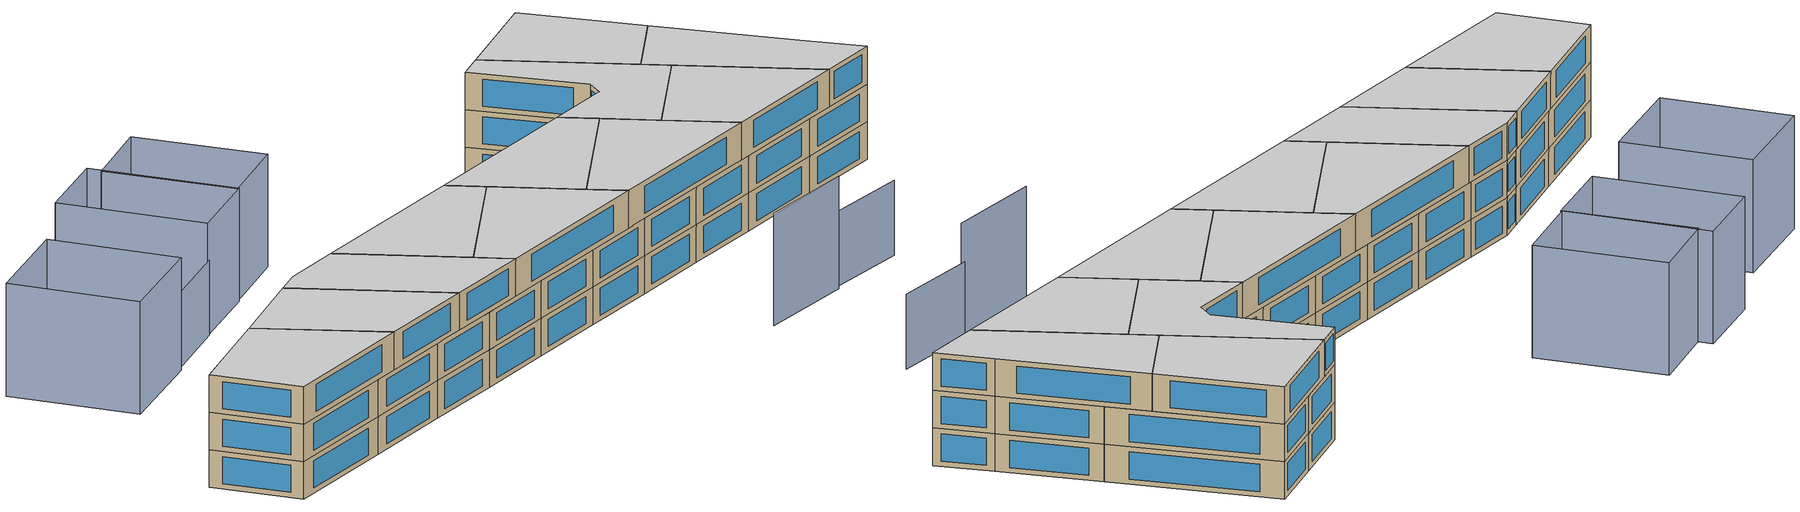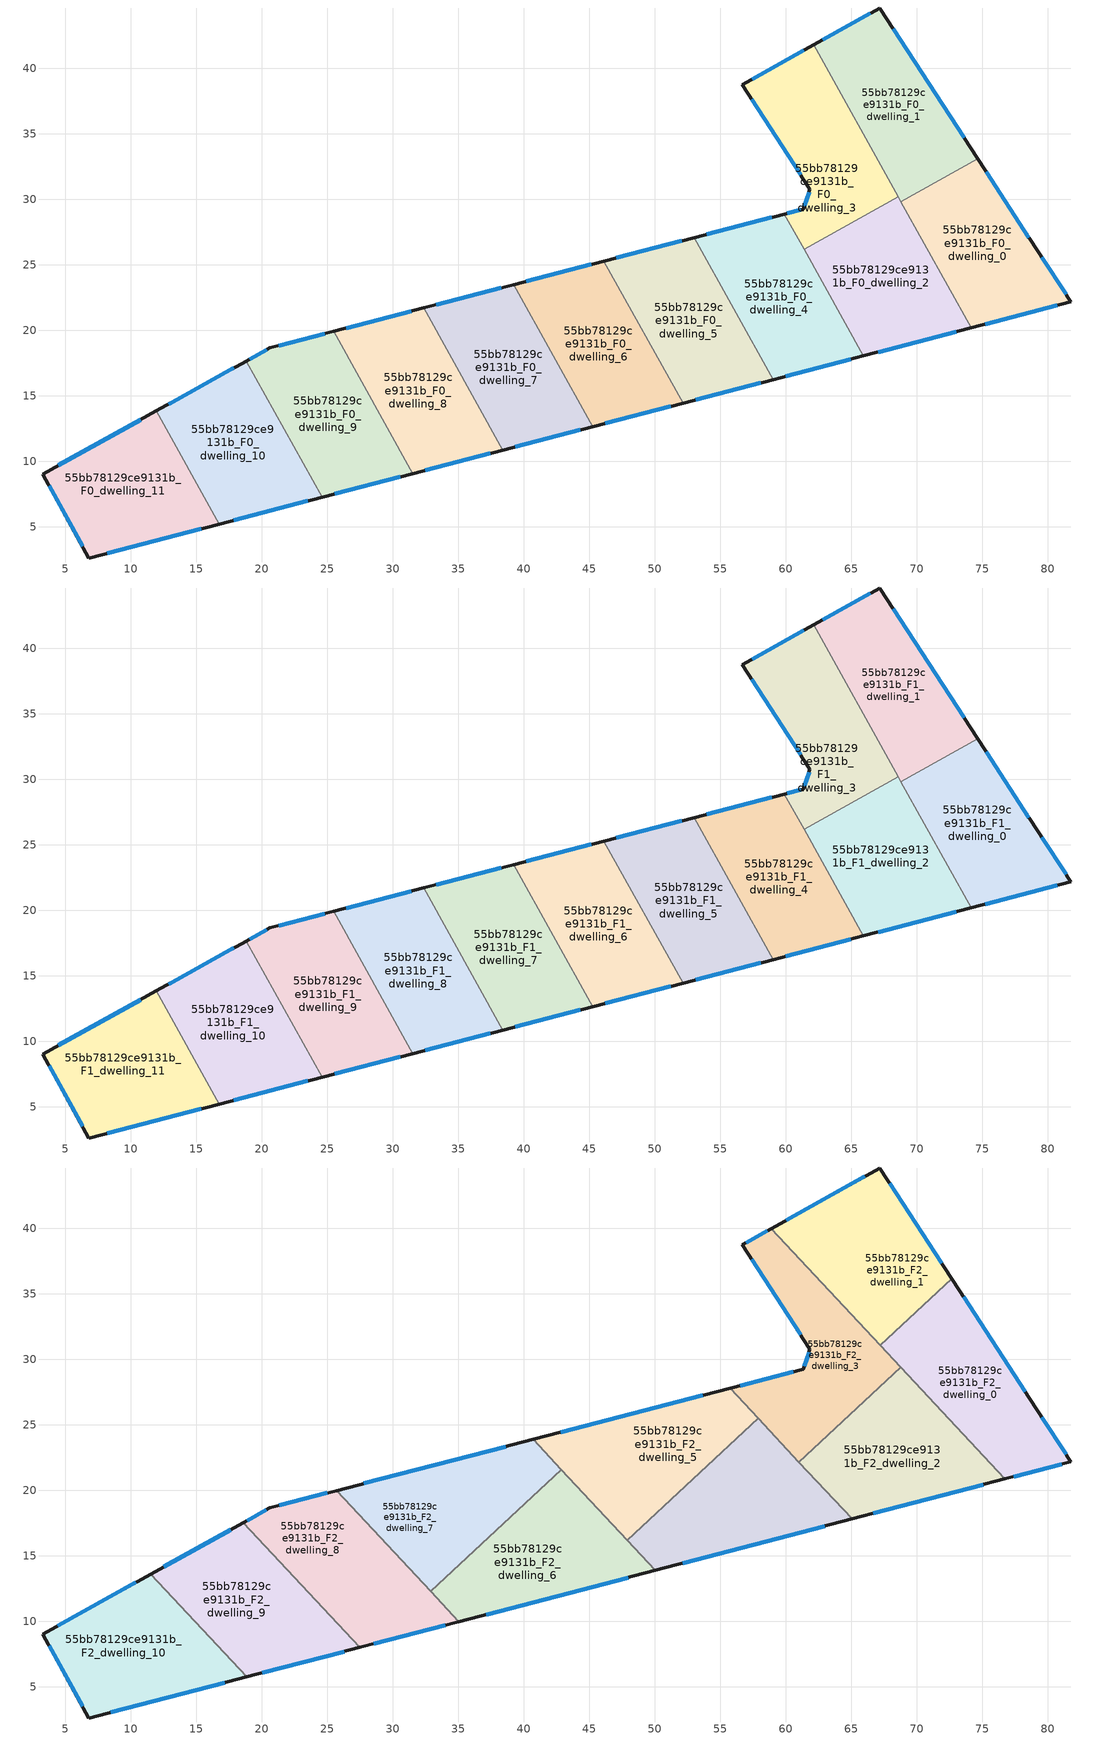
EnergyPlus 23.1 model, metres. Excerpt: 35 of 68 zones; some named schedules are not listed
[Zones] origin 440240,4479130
55bb78129ce9131b_F0_dwelling_0
 floor ground (EU_floor_Construction): 74.67,33.1 79.21,26.13 81.78,22.2 74.17,20.21 68.8,29.83 z0
 wall outside (EU_wall_Construction): 74.17,20.21 81.78,22.2 79.21,26.13 74.67,33.1 z0:3
 wall to 55bb78129ce9131b_F0_dwelling_1 (EU_wall_Construction): 74.67,33.1 68.8,29.83 z0:3
 wall to 55bb78129ce9131b_F0_dwelling_2 (EU_wall_Construction): 68.8,29.83 74.17,20.21 z0:3
 window (EU_Window_Construction): 78.58,27.1 75.3,32.13 / 81.42,22.74 79.56,25.58 / 75.22,20.48 80.72,21.92 z0.42:2.58
55bb78129ce9131b_F0_dwelling_1
 floor ground (EU_floor_Construction): 67.18,44.62 74.67,33.1 68.8,29.83 62.14,41.8 z0
 wall outside (EU_wall_Construction): 74.67,33.1 67.18,44.62 62.14,41.8 z0:3
 wall to 55bb78129ce9131b_F0_dwelling_3 (EU_wall_Construction): 62.14,41.8 68.6,30.2 z0:3
 wall to 55bb78129ce9131b_F0_dwelling_2 (EU_wall_Construction): 68.6,30.2 68.8,29.83 z0:3
 window (EU_Window_Construction): 73.63,34.7 68.22,43.02 / 66.48,44.23 62.84,42.19 z0.42:2.58
55bb78129ce9131b_F0_dwelling_10
 floor ground (EU_floor_Construction): 18.82,17.67 24.61,7.27 16.77,5.22 11.96,13.85 z0
 wall outside (EU_wall_Construction): 18.82,17.67 11.96,13.85 / 16.77,5.22 24.61,7.27 z0:3
 wall to 55bb78129ce9131b_F0_dwelling_11 (EU_wall_Construction): 11.96,13.85 16.77,5.22 z0:3
 wall to 55bb78129ce9131b_F0_dwelling_9 (EU_wall_Construction): 24.61,7.27 18.82,17.67 z0:3
 window (EU_Window_Construction): 17.87,17.14 12.91,14.38 / 17.86,5.5 23.53,6.98 z0.42:2.58
55bb78129ce9131b_F0_dwelling_11
 floor ground (EU_floor_Construction): 11.96,13.85 16.77,5.22 6.81,2.63 3.28,9.03 z0
 wall outside (EU_wall_Construction): 11.96,13.85 3.28,9.03 6.81,2.63 16.77,5.22 z0:3
 window (EU_Window_Construction): 3.77,8.14 6.32,3.52 / 10.75,13.18 4.48,9.7 / 8.19,2.99 15.39,4.86 z0.42:2.58
55bb78129ce9131b_F0_dwelling_2
 floor ground (EU_floor_Construction): 68.6,30.2 74.17,20.21 65.94,18.05 61.4,26.2 z0
 wall outside (EU_wall_Construction): 65.94,18.05 74.17,20.21 z0:3
 wall to 55bb78129ce9131b_F0_dwelling_3 (EU_wall_Construction): 68.6,30.2 61.4,26.2 z0:3
 wall to 55bb78129ce9131b_F0_dwelling_4 (EU_wall_Construction): 61.4,26.2 65.94,18.05 z0:3
 window (EU_Window_Construction): 67.08,18.35 73.03,19.91 z0.42:2.58
55bb78129ce9131b_F0_dwelling_3
 floor ground (EU_floor_Construction): 62.14,41.8 68.6,30.2 61.4,26.2 59.91,28.88 61.36,29.25 61.86,30.76 56.68,38.74 z0
 wall outside (EU_wall_Construction): 62.14,41.8 56.68,38.74 61.86,30.76 61.36,29.25 59.91,28.88 z0:3
 wall to 55bb78129ce9131b_F0_dwelling_4 (EU_wall_Construction): 59.91,28.88 61.4,26.2 z0:3
 window (EU_Window_Construction): 61.16,29.2 60.11,28.93 / 61.79,30.55 61.43,29.46 / 57.4,37.63 61.14,31.87 / 61.38,41.37 57.44,39.16 z0.42:2.58
55bb78129ce9131b_F0_dwelling_4
 floor ground (EU_floor_Construction): 59.91,28.88 65.94,18.05 59.05,16.25 53.02,27.09 z0
 wall outside (EU_wall_Construction): 59.91,28.88 53.02,27.09 / 59.05,16.25 65.94,18.05 z0:3
 wall to 55bb78129ce9131b_F0_dwelling_5 (EU_wall_Construction): 53.02,27.09 59.05,16.25 z0:3
 window (EU_Window_Construction): 58.95,28.63 53.97,27.34 / 60.01,16.5 64.99,17.8 z0.42:2.58
55bb78129ce9131b_F0_dwelling_5
 floor ground (EU_floor_Construction): 53.02,27.09 59.05,16.25 52.17,14.45 46.13,25.3 z0
 wall outside (EU_wall_Construction): 53.02,27.09 46.13,25.3 / 52.17,14.45 59.05,16.25 z0:3
 wall to 55bb78129ce9131b_F0_dwelling_6 (EU_wall_Construction): 46.13,25.3 52.17,14.45 z0:3
 window (EU_Window_Construction): 52.06,26.84 47.08,25.54 / 53.13,14.7 58.1,16 z0.42:2.58
55bb78129ce9131b_F0_dwelling_6
 floor ground (EU_floor_Construction): 46.13,25.3 52.17,14.45 45.29,12.65 39.24,23.51 z0
 wall outside (EU_wall_Construction): 46.13,25.3 39.24,23.51 / 45.29,12.65 52.17,14.45 z0:3
 wall to 55bb78129ce9131b_F0_dwelling_7 (EU_wall_Construction): 39.24,23.51 45.29,12.65 z0:3
 window (EU_Window_Construction): 45.17,25.05 40.2,23.76 / 46.24,12.9 51.22,14.2 z0.42:2.58
55bb78129ce9131b_F0_dwelling_7
 floor ground (EU_floor_Construction): 39.24,23.51 45.29,12.65 38.41,10.86 32.36,21.72 z0
 wall outside (EU_wall_Construction): 39.24,23.51 32.36,21.72 / 38.41,10.86 45.29,12.65 z0:3
 wall to 55bb78129ce9131b_F0_dwelling_8 (EU_wall_Construction): 32.36,21.72 38.41,10.86 z0:3
 window (EU_Window_Construction): 38.29,23.26 33.32,21.97 / 39.36,11.11 44.33,12.4 z0.42:2.58
55bb78129ce9131b_F0_dwelling_8
 floor ground (EU_floor_Construction): 32.36,21.72 38.41,10.86 31.53,9.07 25.48,19.93 z0
 wall outside (EU_wall_Construction): 32.36,21.72 25.48,19.93 / 31.53,9.07 38.41,10.86 z0:3
 wall to 55bb78129ce9131b_F0_dwelling_9 (EU_wall_Construction): 25.48,19.93 31.53,9.07 z0:3
 window (EU_Window_Construction): 31.41,21.47 26.44,20.18 / 32.49,9.32 37.46,10.61 z0.42:2.58
55bb78129ce9131b_F0_dwelling_9
 floor ground (EU_floor_Construction): 25.48,19.93 31.53,9.07 24.61,7.27 18.82,17.67 20.62,18.67 z0
 wall outside (EU_wall_Construction): 24.61,7.27 31.53,9.07 / 25.48,19.93 20.62,18.67 18.82,17.67 z0:3
 window (EU_Window_Construction): 25.58,7.52 30.57,8.82 / 20.37,18.53 19.07,17.81 / 24.81,19.76 21.3,18.84 z0.42:2.58
55bb78129ce9131b_F1_dwelling_0
 floor to 55bb78129ce9131b_F0_dwelling_0 (EU_floor_Construction): 74.67,33.1 79.21,26.13 81.78,22.2 74.17,20.21 68.8,29.83 z3
 wall outside (EU_wall_Construction): 74.17,20.21 81.78,22.2 79.21,26.13 74.67,33.1 z3:6
 wall to 55bb78129ce9131b_F1_dwelling_1 (EU_wall_Construction): 74.67,33.1 68.8,29.83 z3:6
 wall to 55bb78129ce9131b_F1_dwelling_2 (EU_wall_Construction): 68.8,29.83 74.17,20.21 z3:6
 window (EU_Window_Construction): 78.58,27.1 75.3,32.13 / 81.42,22.74 79.56,25.58 / 75.22,20.48 80.72,21.92 z3.42:5.58
55bb78129ce9131b_F1_dwelling_1
 floor to 55bb78129ce9131b_F0_dwelling_1 (EU_floor_Construction): 67.18,44.62 74.67,33.1 68.8,29.83 62.14,41.8 z3
 wall outside (EU_wall_Construction): 74.67,33.1 67.18,44.62 62.14,41.8 z3:6
 wall to 55bb78129ce9131b_F1_dwelling_3 (EU_wall_Construction): 62.14,41.8 68.6,30.2 z3:6
 wall to 55bb78129ce9131b_F1_dwelling_2 (EU_wall_Construction): 68.6,30.2 68.8,29.83 z3:6
 window (EU_Window_Construction): 73.63,34.7 68.22,43.02 / 66.48,44.23 62.84,42.19 z3.42:5.58
55bb78129ce9131b_F1_dwelling_10
 floor to 55bb78129ce9131b_F0_dwelling_10 (EU_floor_Construction): 18.82,17.67 24.61,7.27 16.77,5.22 11.96,13.85 z3
 wall outside (EU_wall_Construction): 18.82,17.67 11.96,13.85 / 16.77,5.22 24.61,7.27 z3:6
 wall to 55bb78129ce9131b_F1_dwelling_11 (EU_wall_Construction): 11.96,13.85 16.77,5.22 z3:6
 wall to 55bb78129ce9131b_F1_dwelling_9 (EU_wall_Construction): 24.61,7.27 18.82,17.67 z3:6
 window (EU_Window_Construction): 17.87,17.14 12.91,14.38 / 17.86,5.5 23.53,6.98 z3.42:5.58
55bb78129ce9131b_F1_dwelling_11
 floor to 55bb78129ce9131b_F0_dwelling_11 (EU_floor_Construction): 11.96,13.85 16.77,5.22 6.81,2.63 3.28,9.03 z3
 wall outside (EU_wall_Construction): 11.96,13.85 3.28,9.03 6.81,2.63 16.77,5.22 z3:6
 window (EU_Window_Construction): 3.77,8.14 6.32,3.52 / 10.75,13.18 4.48,9.7 / 8.19,2.99 15.39,4.86 z3.42:5.58
55bb78129ce9131b_F1_dwelling_2
 floor to 55bb78129ce9131b_F0_dwelling_2 (EU_floor_Construction): 68.6,30.2 74.17,20.21 65.94,18.05 61.4,26.2 z3
 wall outside (EU_wall_Construction): 65.94,18.05 74.17,20.21 z3:6
 wall to 55bb78129ce9131b_F1_dwelling_3 (EU_wall_Construction): 68.6,30.2 61.4,26.2 z3:6
 wall to 55bb78129ce9131b_F1_dwelling_4 (EU_wall_Construction): 61.4,26.2 65.94,18.05 z3:6
 window (EU_Window_Construction): 67.08,18.35 73.03,19.91 z3.42:5.58
55bb78129ce9131b_F1_dwelling_3
 floor to 55bb78129ce9131b_F0_dwelling_3 (EU_floor_Construction): 62.14,41.8 68.6,30.2 61.4,26.2 59.91,28.88 61.36,29.25 61.86,30.76 56.68,38.74 z3
 wall outside (EU_wall_Construction): 62.14,41.8 56.68,38.74 61.86,30.76 61.36,29.25 59.91,28.88 z3:6
 wall to 55bb78129ce9131b_F1_dwelling_4 (EU_wall_Construction): 59.91,28.88 61.4,26.2 z3:6
 window (EU_Window_Construction): 61.16,29.2 60.11,28.93 / 61.79,30.55 61.43,29.46 / 57.4,37.63 61.14,31.87 / 61.38,41.37 57.44,39.16 z3.42:5.58
55bb78129ce9131b_F1_dwelling_4
 floor to 55bb78129ce9131b_F0_dwelling_4 (EU_floor_Construction): 59.91,28.88 65.94,18.05 59.05,16.25 53.02,27.09 z3
 wall outside (EU_wall_Construction): 59.91,28.88 53.02,27.09 / 59.05,16.25 65.94,18.05 z3:6
 wall to 55bb78129ce9131b_F1_dwelling_5 (EU_wall_Construction): 53.02,27.09 59.05,16.25 z3:6
 window (EU_Window_Construction): 58.95,28.63 53.97,27.34 / 60.01,16.5 64.99,17.8 z3.42:5.58
55bb78129ce9131b_F1_dwelling_5
 floor to 55bb78129ce9131b_F0_dwelling_5 (EU_floor_Construction): 53.02,27.09 59.05,16.25 52.17,14.45 46.13,25.3 z3
 wall outside (EU_wall_Construction): 53.02,27.09 46.13,25.3 / 52.17,14.45 59.05,16.25 z3:6
 wall to 55bb78129ce9131b_F1_dwelling_6 (EU_wall_Construction): 46.13,25.3 52.17,14.45 z3:6
 window (EU_Window_Construction): 52.06,26.84 47.08,25.54 / 53.13,14.7 58.1,16 z3.42:5.58
 roof outside (EU_roof_Construction): 59.05,16.25 53.02,27.09 59.05,16.25 52.17,14.45 z6
55bb78129ce9131b_F1_dwelling_6
 floor to 55bb78129ce9131b_F0_dwelling_6 (EU_floor_Construction): 46.13,25.3 52.17,14.45 45.29,12.65 39.24,23.51 z3
 wall outside (EU_wall_Construction): 46.13,25.3 39.24,23.51 / 45.29,12.65 52.17,14.45 z3:6
 wall to 55bb78129ce9131b_F1_dwelling_7 (EU_wall_Construction): 39.24,23.51 45.29,12.65 z3:6
 window (EU_Window_Construction): 45.17,25.05 40.2,23.76 / 46.24,12.9 51.22,14.2 z3.42:5.58
 ceiling adiabatic (EU_roof_Construction): 50.06,13.9 42.88,21.59 41.19,20.02 45.29,12.65 z6; 52.17,14.45 46.13,25.3 39.24,23.51 40.73,23.89 50.06,13.9 z6
55bb78129ce9131b_F1_dwelling_7
 floor to 55bb78129ce9131b_F0_dwelling_7 (EU_floor_Construction): 39.24,23.51 45.29,12.65 38.41,10.86 32.36,21.72 z3
 wall outside (EU_wall_Construction): 39.24,23.51 32.36,21.72 / 38.41,10.86 45.29,12.65 z3:6
 wall to 55bb78129ce9131b_F1_dwelling_8 (EU_wall_Construction): 32.36,21.72 38.41,10.86 z3:6
 window (EU_Window_Construction): 38.29,23.26 33.32,21.97 / 39.36,11.11 44.33,12.4 z3.42:5.58
55bb78129ce9131b_F1_dwelling_8
 floor to 55bb78129ce9131b_F0_dwelling_8 (EU_floor_Construction): 32.36,21.72 38.41,10.86 31.53,9.07 25.48,19.93 z3
 wall outside (EU_wall_Construction): 32.36,21.72 25.48,19.93 / 31.53,9.07 38.41,10.86 z3:6
 wall to 55bb78129ce9131b_F1_dwelling_9 (EU_wall_Construction): 25.48,19.93 31.53,9.07 z3:6
 window (EU_Window_Construction): 31.41,21.47 26.44,20.18 / 32.49,9.32 37.46,10.61 z3.42:5.58
55bb78129ce9131b_F1_dwelling_9
 floor to 55bb78129ce9131b_F0_dwelling_9 (EU_floor_Construction): 25.48,19.93 31.53,9.07 24.61,7.27 18.82,17.67 20.62,18.67 z3
 wall outside (EU_wall_Construction): 24.61,7.27 31.53,9.07 / 25.48,19.93 20.62,18.67 18.82,17.67 z3:6
 window (EU_Window_Construction): 25.58,7.52 30.57,8.82 / 20.37,18.53 19.07,17.81 / 24.81,19.76 21.3,18.84 z3.42:5.58
55bb78129ce9131b_F2_dwelling_0
 floor to 55bb78129ce9131b_F1_dwelling_0 (EU_floor_Construction): 74.67,33.1 79.21,26.13 81.78,22.2 76.72,20.88 69.45,28.67 68.8,29.83 z6
 floor to 55bb78129ce9131b_F1_dwelling_3 (EU_floor_Construction): 67.81,31.62 68.6,30.2 68.22,29.99 67.22,31.07 z6
 floor to 55bb78129ce9131b_F1_dwelling_1 (EU_floor_Construction): 72.68,36.16 74.67,33.1 68.8,29.83 67.81,31.62 z6
 floor to 55bb78129ce9131b_F1_dwelling_2 (EU_floor_Construction): 68.6,30.2 69.45,28.67 68.22,29.99 z6
 wall outside (EU_wall_Construction): 76.72,20.88 81.78,22.2 79.21,26.13 72.68,36.16 z6:9
 wall to 55bb78129ce9131b_F2_dwelling_1 (EU_wall_Construction): 72.68,36.16 67.22,31.07 z6:9
 wall to 55bb78129ce9131b_F2_dwelling_2 (EU_wall_Construction): 68.77,29.4 76.72,20.88 z6:9
 wall to 55bb78129ce9131b_F2_dwelling_3 (EU_wall_Construction): 67.22,31.07 68.77,29.4 z6:9
 window (EU_Window_Construction): 78.3,27.52 73.58,34.77 / 81.42,22.74 79.56,25.58 / 77.43,21.06 81.08,22.02 z6.42:8.58
 ceiling to 55bb78129ce9131b_F3_dwelling_0 (EU_floor_Construction): 81.78,22.2 79.21,26.13 72.68,36.16 67.22,31.07 76.72,20.88 z9
55bb78129ce9131b_F2_dwelling_1
 floor to 55bb78129ce9131b_F1_dwelling_1 (EU_floor_Construction): 67.18,44.62 72.68,36.16 67.81,31.62 62.14,41.8 z6
 floor to 55bb78129ce9131b_F1_dwelling_3 (EU_floor_Construction): 62.14,41.8 67.81,31.62 67.22,31.07 58.9,39.98 z6
 wall outside (EU_wall_Construction): 72.68,36.16 67.18,44.62 58.9,39.98 z6:9
 wall to 55bb78129ce9131b_F2_dwelling_3 (EU_wall_Construction): 58.9,39.98 67.22,31.07 z6:9
 window (EU_Window_Construction): 71.91,37.34 67.94,43.44 / 66.03,43.97 60.05,40.63 z6.42:8.58
 ceiling to 55bb78129ce9131b_F3_dwelling_1 (EU_floor_Construction): 72.68,36.16 67.18,44.62 58.9,39.98 67.22,31.07 z9
55bb78129ce9131b_F2_dwelling_10
 floor to 55bb78129ce9131b_F1_dwelling_11 (EU_floor_Construction): 12.92,12.12 16.77,5.22 6.81,2.63 3.28,9.03 11.53,13.62 z6
 floor to 55bb78129ce9131b_F1_dwelling_10 (EU_floor_Construction): 12.92,12.12 18.86,5.77 16.77,5.22 z6
 wall outside (EU_wall_Construction): 11.53,13.62 3.28,9.03 6.81,2.63 18.86,5.76 z6:9
 wall to 55bb78129ce9131b_F2_dwelling_9 (EU_wall_Construction): 18.86,5.76 11.53,13.62 z6:9
 window (EU_Window_Construction): 3.77,8.14 6.32,3.52 / 10.39,12.98 4.42,9.66 / 8.48,3.06 17.18,5.33 z6.42:8.58
 ceiling to 55bb78129ce9131b_F3_dwelling_10 (EU_floor_Construction): 18.86,5.76 11.53,13.62 3.28,9.03 6.81,2.63 z9
55bb78129ce9131b_F2_dwelling_2
 floor to 55bb78129ce9131b_F1_dwelling_2 (EU_floor_Construction): 69.46,28.67 74.17,20.21 65.94,18.05 62.75,23.78 68.77,29.4 z6
 floor to 55bb78129ce9131b_F1_dwelling_0 (EU_floor_Construction): 69.46,28.67 76.72,20.88 74.17,20.21 z6
 floor to 55bb78129ce9131b_F1_dwelling_4 (EU_floor_Construction): 62.75,23.78 65.94,18.05 65.07,17.82 61.02,22.17 z6
 wall outside (EU_wall_Construction): 65.07,17.82 76.72,20.88 z6:9
 wall to 55bb78129ce9131b_F2_dwelling_3 (EU_wall_Construction): 68.77,29.4 61.02,22.17 z6:9
 wall to 55bb78129ce9131b_F2_dwelling_4 (EU_wall_Construction): 61.02,22.17 65.07,17.82 z6:9
 window (EU_Window_Construction): 66.69,18.25 75.11,20.45 z6.42:8.58
 ceiling to 55bb78129ce9131b_F3_dwelling_2 (EU_floor_Construction): 76.72,20.88 68.77,29.4 61.02,22.17 65.07,17.82 z9
55bb78129ce9131b_F2_dwelling_3
 floor to 55bb78129ce9131b_F1_dwelling_3 (EU_floor_Construction): 58.9,39.98 68.22,29.99 61.4,26.2 59.91,28.88 61.36,29.25 61.86,30.76 56.68,38.74 z6
 floor to 55bb78129ce9131b_F1_dwelling_2 (EU_floor_Construction): 68.22,29.99 68.77,29.4 62.75,23.78 61.4,26.2 z6
 floor to 55bb78129ce9131b_F1_dwelling_4 (EU_floor_Construction): 59.91,28.88 62.75,23.78 61.02,22.17 55.76,27.8 z6
 wall outside (EU_wall_Construction): 58.9,39.98 56.68,38.74 61.86,30.76 61.36,29.25 55.76,27.8 z6:9
 wall to 55bb78129ce9131b_F2_dwelling_5 (EU_wall_Construction): 55.76,27.8 57.9,25.51 z6:9
 wall to 55bb78129ce9131b_F2_dwelling_4 (EU_wall_Construction): 57.9,25.51 61.02,22.17 z6:9
 window (EU_Window_Construction): 60.58,29.05 56.54,28 / 61.79,30.55 61.43,29.46 / 57.4,37.63 61.14,31.87 / 58.59,39.81 56.99,38.91 z6.42:8.58
 ceiling to 55bb78129ce9131b_F3_dwelling_3 (EU_floor_Construction): 68.77,29.4 58.9,39.98 56.68,38.74 61.86,30.76 61.36,29.25 55.76,27.8 61.02,22.17 z9
55bb78129ce9131b_F2_dwelling_4
 floor to 55bb78129ce9131b_F1_dwelling_4 (EU_floor_Construction): 57.9,25.51 65.07,17.82 59.05,16.25 55.26,23.05 z6
 floor to 55bb78129ce9131b_F1_dwelling_5 (EU_floor_Construction): 55.26,23.05 59.05,16.25 52.17,14.45 50.07,18.21 z6
 floor adiabatic (EU_floor_Construction): 50.07,18.21 52.17,14.45 50.06,13.9 47.91,16.19 z6
 wall outside (EU_wall_Construction): 50.06,13.89 65.07,17.82 z6:9
 wall to 55bb78129ce9131b_F2_dwelling_5 (EU_wall_Construction): 57.9,25.51 47.91,16.19 z6:9
 wall to 55bb78129ce9131b_F2_dwelling_6 (EU_wall_Construction): 47.91,16.19 50.06,13.89 z6:9
 window (EU_Window_Construction): 52.14,14.44 62.99,17.28 z6.42:8.58
 ceiling to 55bb78129ce9131b_F3_dwelling_4 (EU_floor_Construction): 65.07,17.82 57.9,25.51 47.91,16.19 50.06,13.89 z9
55bb78129ce9131b_F2_dwelling_5
 floor to 55bb78129ce9131b_F1_dwelling_5 (EU_floor_Construction): 53.02,27.09 55.26,23.05 50.07,18.21 46.13,25.3 z6
 floor to 55bb78129ce9131b_F1_dwelling_4 (EU_floor_Construction): 55.76,27.8 57.9,25.51 55.26,23.05 53.02,27.09 z6
 floor adiabatic (EU_floor_Construction): 46.13,25.3 50.07,18.21 47.91,16.19 40.73,23.89 z6
 wall outside (EU_wall_Construction): 55.76,27.8 40.73,23.89 z6:9
 wall to 55bb78129ce9131b_F2_dwelling_7 (EU_wall_Construction): 40.73,23.89 42.88,21.59 z6:9
 wall to 55bb78129ce9131b_F2_dwelling_6 (EU_wall_Construction): 42.88,21.59 47.91,16.19 z6:9
 window (EU_Window_Construction): 53.68,27.26 42.82,24.44 z6.42:8.58
 ceiling to 55bb78129ce9131b_F3_dwelling_5 (EU_floor_Construction): 57.9,25.51 55.76,27.8 40.73,23.89 47.91,16.19 z9
55bb78129ce9131b_F2_dwelling_6
 floor to 55bb78129ce9131b_F1_dwelling_7 (EU_floor_Construction): 41.19,20.02 45.29,12.65 38.41,10.86 36,15.18 z6
 floor to 55bb78129ce9131b_F1_dwelling_8 (EU_floor_Construction): 36,15.18 38.41,10.86 35.05,9.99 32.9,12.29 z6
 floor adiabatic (EU_floor_Construction): 42.88,21.59 50.06,13.89 38.41,10.86 45.29,12.65 41.19,20.02 33.91,13.23 z6
 wall outside (EU_wall_Construction): 35.05,9.99 50.06,13.89 z6:9
 wall to 55bb78129ce9131b_F2_dwelling_7 (EU_wall_Construction): 42.88,21.59 32.9,12.29 z6:9
 wall to 55bb78129ce9131b_F2_dwelling_8 (EU_wall_Construction): 32.9,12.29 35.05,9.99 z6:9
 window (EU_Window_Construction): 37.13,10.53 47.98,13.35 z6.42:8.58
 ceiling to 55bb78129ce9131b_F3_dwelling_6 (EU_floor_Construction): 50.06,13.89 42.88,21.59 32.9,12.29 35.05,9.99 z9
55bb78129ce9131b_F2_dwelling_7
 floor to 55bb78129ce9131b_F1_dwelling_7 (EU_floor_Construction): 39.24,23.51 41.19,20.02 36,15.18 32.36,21.72 z6
 floor to 55bb78129ce9131b_F1_dwelling_6 (EU_floor_Construction): 40.73,23.89 42.88,21.59 41.19,20.02 39.24,23.51 z6
 floor to 55bb78129ce9131b_F1_dwelling_8 (EU_floor_Construction): 32.36,21.72 36,15.18 32.9,12.29 25.72,19.99 z6
 wall outside (EU_wall_Construction): 40.73,23.89 25.72,19.99 z6:9
 wall to 55bb78129ce9131b_F2_dwelling_8 (EU_wall_Construction): 25.72,19.99 32.9,12.29 z6:9
 window (EU_Window_Construction): 38.65,23.35 27.8,20.53 z6.42:8.58
 ceiling to 55bb78129ce9131b_F3_dwelling_7 (EU_floor_Construction): 42.88,21.59 40.73,23.89 25.72,19.99 32.9,12.29 z9
55bb78129ce9131b_F2_dwelling_8
 floor to 55bb78129ce9131b_F1_dwelling_8 (EU_floor_Construction): 25.72,19.99 35.05,9.99 31.53,9.07 25.48,19.93 z6
 floor to 55bb78129ce9131b_F1_dwelling_9 (EU_floor_Construction): 25.48,19.93 31.53,9.07 27.49,8.02 19.32,16.78 18.82,17.67 20.62,18.67 z6
 floor to 55bb78129ce9131b_F1_dwelling_10 (EU_floor_Construction): 18.82,17.67 19.32,16.78 18.6,17.54 z6
 wall outside (EU_wall_Construction): 27.49,8.02 35.05,9.99 / 25.72,19.99 20.62,18.67 18.6,17.54 z6:9
 wall to 55bb78129ce9131b_F2_dwelling_9 (EU_wall_Construction): 18.6,17.54 27.49,8.02 z6:9
 window (EU_Window_Construction): 28.54,8.29 34,9.71 / 20.34,18.51 18.88,17.7 / 25.01,19.81 21.33,18.85 z6.42:8.58
 ceiling to 55bb78129ce9131b_F3_dwelling_8 (EU_floor_Construction): 35.05,9.99 25.72,19.99 20.62,18.67 18.6,17.54 27.49,8.02 z9
55bb78129ce9131b_F2_dwelling_9
 floor to 55bb78129ce9131b_F1_dwelling_10 (EU_floor_Construction): 19.32,16.78 24.61,7.27 18.86,5.77 12.92,12.12 11.96,13.85 18.6,17.54 z6
 floor to 55bb78129ce9131b_F1_dwelling_11 (EU_floor_Construction): 11.96,13.85 12.92,12.12 11.53,13.62 z6
 floor to 55bb78129ce9131b_F1_dwelling_9 (EU_floor_Construction): 19.32,16.78 27.49,8.02 24.61,7.27 z6
 wall outside (EU_wall_Construction): 18.6,17.54 11.53,13.62 / 18.86,5.76 27.49,8.02 z6:9
 window (EU_Window_Construction): 17.62,17 12.51,14.16 / 20.05,6.08 26.29,7.7 z6.42:8.58
 ceiling to 55bb78129ce9131b_F3_dwelling_9 (EU_floor_Construction): 27.49,8.02 18.6,17.54 11.53,13.62 18.86,5.76 z9
shading: 54.91,3.4 63.26,5.36 / 9.09,22.77 4.22,32.1 / 4.22,32.1 12.18,36.25 / 12.18,36.25 17.05,26.92 / 17.05,26.92 9.09,22.77 / 29.26,33.75 23.01,30.44 / 23.01,30.44 17.43,40.99 / 17.43,40.99 23.68,44.3 / 23.68,44.3 29.26,33.75 / 35.28,37.15 29.17,33.79 / 29.17,33.79 24.04,43.11 / 24.04,43.11 30.16,46.47 / 30.16,46.47 35.28,37.15 z0:9; 63.19,5.67 70.66,7.32 / 23.15,30.41 16.95,27.1 z0:6
[Building]
EU S2 Campaign: North Axis=0; Terrain=City; Solar Distribution=FullExterior
[Site:Location]
Madrid: Latitude=40.5; Longitude=-3.5; Time Zone=1; Elevation=609
[SizingPeriod:WeatherFileDays]
AnnualSizingPeriod: Begin Month=1; Begin Day of Month=1; End Month=12; End Day of Month=31; Day of Week for Start Day=Monday; Use Weather File Daylight Saving Period=No; Use Weather File Rain and Snow Indicators=No
[MATERIAL]
EU_InternalMass_Material: Roughness=MediumRough; Thickness=0.1; Conductivity=1; Density=1800; Specific Heat=900; Thermal Absorptance=0.9; Solar Absorptance=0.7; Visible Absorptance=0.7
[MATERIAL:NOMASS] Roughness=MediumRough; Thermal Absorptance=0.9; Solar Absorptance=0.7; Visible Absorptance=0.7
Name | Thermal Resistance
EU_wall_NoMass | 1.60022
EU_roof_NoMass | 1.57597
EU_floor_NoMass | 0.470652
[WINDOWMATERIAL:SIMPLEGLAZINGSYSTEM]
EU_Window_SimpleGlazing: UFactor=3.28802; Solar Heat Gain Coefficient=0.85; Visible Transmittance=0.85
[CONSTRUCTION]
EU_wall_Construction: EU_wall_NoMass
EU_roof_Construction: EU_roof_NoMass
EU_floor_Construction: EU_floor_NoMass
EU_InternalMass_Construction: EU_InternalMass_Material
EU_Window_Construction: EU_Window_SimpleGlazing
[ZONE] Type=1; Multiplier=1; Ceiling Height=autocalculate; Floor Area=autocalculate; Part of Total Floor Area=Yes
Name | Volume
55bb78129ce9131b_F0_dwelling_0; 55bb78129ce9131b_F1_dwelling_0 | 256.56
55bb78129ce9131b_F2_dwelling_0 | 279.875
55bb78129ce9131b_F0_dwelling_1; 55bb78129ce9131b_F1_dwelling_1; 55bb78129ce9131b_F0_dwelling_7; 55bb78129ce9131b_F1_dwelling_7 | 256.574
55bb78129ce9131b_F2_dwelling_1 | 279.867
55bb78129ce9131b_F0_dwelling_10; 55bb78129ce9131b_F1_dwelling_10 | 256.551
55bb78129ce9131b_F2_dwelling_10 | 279.884
55bb78129ce9131b_F0_dwelling_11; 55bb78129ce9131b_F1_dwelling_11 | 256.565
55bb78129ce9131b_F0_dwelling_2; 55bb78129ce9131b_F1_dwelling_2 | 256.549
55bb78129ce9131b_F2_dwelling_2 | 279.894
55bb78129ce9131b_F0_dwelling_3; 55bb78129ce9131b_F1_dwelling_3 | 256.563
55bb78129ce9131b_F2_dwelling_3 | 279.874
55bb78129ce9131b_F0_dwelling_4; 55bb78129ce9131b_F1_dwelling_4 | 256.578
55bb78129ce9131b_F2_dwelling_4 | 279.787
55bb78129ce9131b_F0_dwelling_5; 55bb78129ce9131b_F1_dwelling_5 | 256.536
55bb78129ce9131b_F2_dwelling_5 | 279.895
55bb78129ce9131b_F0_dwelling_6; 55bb78129ce9131b_F1_dwelling_6 | 256.557
55bb78129ce9131b_F2_dwelling_6 | 279.883
55bb78129ce9131b_F2_dwelling_7 | 279.916
55bb78129ce9131b_F0_dwelling_8; 55bb78129ce9131b_F1_dwelling_8 | 256.57
55bb78129ce9131b_F2_dwelling_8 | 279.869
55bb78129ce9131b_F0_dwelling_9; 55bb78129ce9131b_F1_dwelling_9 | 256.555
55bb78129ce9131b_F2_dwelling_9 | 279.882
[INTERNALMASS] Construction=EU_InternalMass_Construction
Name | Zone or ZoneList | Surface Area
55bb78129ce9131b_F0_dwelling_0_EU_InternalMass | 55bb78129ce9131b_F0_dwelling_0 | 85.5192
55bb78129ce9131b_F0_dwelling_1_EU_InternalMass | 55bb78129ce9131b_F0_dwelling_1 | 85.5247
55bb78129ce9131b_F0_dwelling_2_EU_InternalMass | 55bb78129ce9131b_F0_dwelling_2 | 85.5147
55bb78129ce9131b_F0_dwelling_3_EU_InternalMass | 55bb78129ce9131b_F0_dwelling_3 | 85.5198
55bb78129ce9131b_F0_dwelling_4_EU_InternalMass | 55bb78129ce9131b_F0_dwelling_4 | 85.5259
55bb78129ce9131b_F0_dwelling_5_EU_InternalMass | 55bb78129ce9131b_F0_dwelling_5 | 85.5195
55bb78129ce9131b_F0_dwelling_6_EU_InternalMass | 55bb78129ce9131b_F0_dwelling_6 | 85.5191
55bb78129ce9131b_F0_dwelling_7_EU_InternalMass | 55bb78129ce9131b_F0_dwelling_7 | 85.5244
55bb78129ce9131b_F0_dwelling_8_EU_InternalMass | 55bb78129ce9131b_F0_dwelling_8 | 85.5233
55bb78129ce9131b_F0_dwelling_9_EU_InternalMass | 55bb78129ce9131b_F0_dwelling_9 | 85.5183
55bb78129ce9131b_F0_dwelling_10_EU_InternalMass | 55bb78129ce9131b_F0_dwelling_10 | 85.5172
55bb78129ce9131b_F0_dwelling_11_EU_InternalMass | 55bb78129ce9131b_F0_dwelling_11 | 85.5216
55bb78129ce9131b_F1_dwelling_0_EU_InternalMass | 55bb78129ce9131b_F1_dwelling_0 | 85.5192
55bb78129ce9131b_F1_dwelling_1_EU_InternalMass | 55bb78129ce9131b_F1_dwelling_1 | 85.5247
55bb78129ce9131b_F1_dwelling_2_EU_InternalMass | 55bb78129ce9131b_F1_dwelling_2 | 85.5147
55bb78129ce9131b_F1_dwelling_3_EU_InternalMass | 55bb78129ce9131b_F1_dwelling_3 | 85.5198
55bb78129ce9131b_F1_dwelling_4_EU_InternalMass | 55bb78129ce9131b_F1_dwelling_4 | 85.5259
55bb78129ce9131b_F1_dwelling_5_EU_InternalMass | 55bb78129ce9131b_F1_dwelling_5 | 85.5195
55bb78129ce9131b_F1_dwelling_6_EU_InternalMass | 55bb78129ce9131b_F1_dwelling_6 | 85.5191
55bb78129ce9131b_F1_dwelling_7_EU_InternalMass | 55bb78129ce9131b_F1_dwelling_7 | 85.5244
55bb78129ce9131b_F1_dwelling_8_EU_InternalMass | 55bb78129ce9131b_F1_dwelling_8 | 85.5233
55bb78129ce9131b_F1_dwelling_9_EU_InternalMass | 55bb78129ce9131b_F1_dwelling_9 | 85.5183
55bb78129ce9131b_F1_dwelling_10_EU_InternalMass | 55bb78129ce9131b_F1_dwelling_10 | 85.5172
55bb78129ce9131b_F1_dwelling_11_EU_InternalMass | 55bb78129ce9131b_F1_dwelling_11 | 85.5216
55bb78129ce9131b_F2_dwelling_0_EU_InternalMass | 55bb78129ce9131b_F2_dwelling_0 | 93.292
55bb78129ce9131b_F2_dwelling_1_EU_InternalMass | 55bb78129ce9131b_F2_dwelling_1 | 93.2917
55bb78129ce9131b_F2_dwelling_2_EU_InternalMass | 55bb78129ce9131b_F2_dwelling_2 | 93.2981
55bb78129ce9131b_F2_dwelling_3_EU_InternalMass | 55bb78129ce9131b_F2_dwelling_3 | 93.2961
55bb78129ce9131b_F2_dwelling_4_EU_InternalMass | 55bb78129ce9131b_F2_dwelling_4 | 93.2954
55bb78129ce9131b_F2_dwelling_5_EU_InternalMass | 55bb78129ce9131b_F2_dwelling_5 | 93.2958
55bb78129ce9131b_F2_dwelling_6_EU_InternalMass | 55bb78129ce9131b_F2_dwelling_6 | 93.2936
55bb78129ce9131b_F2_dwelling_7_EU_InternalMass | 55bb78129ce9131b_F2_dwelling_7 | 93.3035
55bb78129ce9131b_F2_dwelling_8_EU_InternalMass | 55bb78129ce9131b_F2_dwelling_8 | 93.2898
55bb78129ce9131b_F2_dwelling_9_EU_InternalMass | 55bb78129ce9131b_F2_dwelling_9 | 93.294
55bb78129ce9131b_F2_dwelling_10_EU_InternalMass | 55bb78129ce9131b_F2_dwelling_10 | 93.2948
[OTHEREQUIPMENT] Fuel Type=Electricity; Design Level Calculation Method=Watts/Area; Power per Zone Floor Area=1; Fraction Latent=0; Fraction Radiant=0; Fraction Lost=0; Carbon Dioxide Generation Rate=0; EndUse Subcategory=EU_Step8_InternalGains
Name | Zone or ZoneList or Space or SpaceList | Schedule
EU_Step8_InternalGain_55bb78129ce9131b_F0_dwelling_0_f000 | 55bb78129ce9131b_F0_dwelling_0 | EU_Step8_GainSchedule_55bb78129ce9131b_F0_dwelling_0_f000
EU_Step8_InternalGain_55bb78129ce9131b_F0_dwelling_1_f000 | 55bb78129ce9131b_F0_dwelling_1 | EU_Step8_GainSchedule_55bb78129ce9131b_F0_dwelling_1_f000
EU_Step8_InternalGain_55bb78129ce9131b_F0_dwelling_2_f000 | 55bb78129ce9131b_F0_dwelling_2 | EU_Step8_GainSchedule_55bb78129ce9131b_F0_dwelling_2_f000
EU_Step8_InternalGain_55bb78129ce9131b_F0_dwelling_3_f000 | 55bb78129ce9131b_F0_dwelling_3 | EU_Step8_GainSchedule_55bb78129ce9131b_F0_dwelling_3_f000
EU_Step8_InternalGain_55bb78129ce9131b_F0_dwelling_4_f000 | 55bb78129ce9131b_F0_dwelling_4 | EU_Step8_GainSchedule_55bb78129ce9131b_F0_dwelling_4_f000
EU_Step8_InternalGain_55bb78129ce9131b_F0_dwelling_5_f000 | 55bb78129ce9131b_F0_dwelling_5 | EU_Step8_GainSchedule_55bb78129ce9131b_F0_dwelling_5_f000
EU_Step8_InternalGain_55bb78129ce9131b_F0_dwelling_6_f000 | 55bb78129ce9131b_F0_dwelling_6 | EU_Step8_GainSchedule_55bb78129ce9131b_F0_dwelling_6_f000
EU_Step8_InternalGain_55bb78129ce9131b_F0_dwelling_7_f000 | 55bb78129ce9131b_F0_dwelling_7 | EU_Step8_GainSchedule_55bb78129ce9131b_F0_dwelling_7_f000
EU_Step8_InternalGain_55bb78129ce9131b_F0_dwelling_8_f000 | 55bb78129ce9131b_F0_dwelling_8 | EU_Step8_GainSchedule_55bb78129ce9131b_F0_dwelling_8_f000
EU_Step8_InternalGain_55bb78129ce9131b_F0_dwelling_9_f000 | 55bb78129ce9131b_F0_dwelling_9 | EU_Step8_GainSchedule_55bb78129ce9131b_F0_dwelling_9_f000
EU_Step8_InternalGain_55bb78129ce9131b_F0_dwelling_10_f000 | 55bb78129ce9131b_F0_dwelling_10 | EU_Step8_GainSchedule_55bb78129ce9131b_F0_dwelling_10_f000
EU_Step8_InternalGain_55bb78129ce9131b_F0_dwelling_11_f000 | 55bb78129ce9131b_F0_dwelling_11 | EU_Step8_GainSchedule_55bb78129ce9131b_F0_dwelling_11_f000
EU_Step8_InternalGain_55bb78129ce9131b_F1_dwelling_0_f000 | 55bb78129ce9131b_F1_dwelling_0 | EU_Step8_GainSchedule_55bb78129ce9131b_F1_dwelling_0_f000
EU_Step8_InternalGain_55bb78129ce9131b_F1_dwelling_1_f000 | 55bb78129ce9131b_F1_dwelling_1 | EU_Step8_GainSchedule_55bb78129ce9131b_F1_dwelling_1_f000
EU_Step8_InternalGain_55bb78129ce9131b_F1_dwelling_2_f000 | 55bb78129ce9131b_F1_dwelling_2 | EU_Step8_GainSchedule_55bb78129ce9131b_F1_dwelling_2_f000
EU_Step8_InternalGain_55bb78129ce9131b_F1_dwelling_3_f000 | 55bb78129ce9131b_F1_dwelling_3 | EU_Step8_GainSchedule_55bb78129ce9131b_F1_dwelling_3_f000
EU_Step8_InternalGain_55bb78129ce9131b_F1_dwelling_4_f000 | 55bb78129ce9131b_F1_dwelling_4 | EU_Step8_GainSchedule_55bb78129ce9131b_F1_dwelling_4_f000
EU_Step8_InternalGain_55bb78129ce9131b_F1_dwelling_5_f000 | 55bb78129ce9131b_F1_dwelling_5 | EU_Step8_GainSchedule_55bb78129ce9131b_F1_dwelling_5_f000
EU_Step8_InternalGain_55bb78129ce9131b_F1_dwelling_6_f000 | 55bb78129ce9131b_F1_dwelling_6 | EU_Step8_GainSchedule_55bb78129ce9131b_F1_dwelling_6_f000
EU_Step8_InternalGain_55bb78129ce9131b_F1_dwelling_7_f000 | 55bb78129ce9131b_F1_dwelling_7 | EU_Step8_GainSchedule_55bb78129ce9131b_F1_dwelling_7_f000
EU_Step8_InternalGain_55bb78129ce9131b_F1_dwelling_8_f000 | 55bb78129ce9131b_F1_dwelling_8 | EU_Step8_GainSchedule_55bb78129ce9131b_F1_dwelling_8_f000
EU_Step8_InternalGain_55bb78129ce9131b_F1_dwelling_9_f000 | 55bb78129ce9131b_F1_dwelling_9 | EU_Step8_GainSchedule_55bb78129ce9131b_F1_dwelling_9_f000
EU_Step8_InternalGain_55bb78129ce9131b_F1_dwelling_10_f000 | 55bb78129ce9131b_F1_dwelling_10 | EU_Step8_GainSchedule_55bb78129ce9131b_F1_dwelling_10_f000
EU_Step8_InternalGain_55bb78129ce9131b_F1_dwelling_11_f000 | 55bb78129ce9131b_F1_dwelling_11 | EU_Step8_GainSchedule_55bb78129ce9131b_F1_dwelling_11_f000
EU_Step8_InternalGain_55bb78129ce9131b_F2_dwelling_0_f000 | 55bb78129ce9131b_F2_dwelling_0 | EU_Step8_GainSchedule_55bb78129ce9131b_F2_dwelling_0_f000
EU_Step8_InternalGain_55bb78129ce9131b_F2_dwelling_1_f000 | 55bb78129ce9131b_F2_dwelling_1 | EU_Step8_GainSchedule_55bb78129ce9131b_F2_dwelling_1_f000
EU_Step8_InternalGain_55bb78129ce9131b_F2_dwelling_2_f000 | 55bb78129ce9131b_F2_dwelling_2 | EU_Step8_GainSchedule_55bb78129ce9131b_F2_dwelling_2_f000
EU_Step8_InternalGain_55bb78129ce9131b_F2_dwelling_3_f000 | 55bb78129ce9131b_F2_dwelling_3 | EU_Step8_GainSchedule_55bb78129ce9131b_F2_dwelling_3_f000
EU_Step8_InternalGain_55bb78129ce9131b_F2_dwelling_4_f000 | 55bb78129ce9131b_F2_dwelling_4 | EU_Step8_GainSchedule_55bb78129ce9131b_F2_dwelling_4_f000
EU_Step8_InternalGain_55bb78129ce9131b_F2_dwelling_5_f000 | 55bb78129ce9131b_F2_dwelling_5 | EU_Step8_GainSchedule_55bb78129ce9131b_F2_dwelling_5_f000
EU_Step8_InternalGain_55bb78129ce9131b_F2_dwelling_6_f000 | 55bb78129ce9131b_F2_dwelling_6 | EU_Step8_GainSchedule_55bb78129ce9131b_F2_dwelling_6_f000
EU_Step8_InternalGain_55bb78129ce9131b_F2_dwelling_7_f000 | 55bb78129ce9131b_F2_dwelling_7 | EU_Step8_GainSchedule_55bb78129ce9131b_F2_dwelling_7_f000
EU_Step8_InternalGain_55bb78129ce9131b_F2_dwelling_8_f000 | 55bb78129ce9131b_F2_dwelling_8 | EU_Step8_GainSchedule_55bb78129ce9131b_F2_dwelling_8_f000
EU_Step8_InternalGain_55bb78129ce9131b_F2_dwelling_9_f000 | 55bb78129ce9131b_F2_dwelling_9 | EU_Step8_GainSchedule_55bb78129ce9131b_F2_dwelling_9_f000
EU_Step8_InternalGain_55bb78129ce9131b_F2_dwelling_10_f000 | 55bb78129ce9131b_F2_dwelling_10 | EU_Step8_GainSchedule_55bb78129ce9131b_F2_dwelling_10_f000
[ZONEVENTILATION:DESIGNFLOWRATE] Schedule=EU_AlwaysOn; Design Flow Rate Calculation Method=AirChanges/Hour; Air Changes per Hour=0.480704; Ventilation Type=Natural; Fan Pressure Rise=0; Fan Total Efficiency=1; Constant Term Coefficient=1; Temperature Term Coefficient=0; Velocity Term Coefficient=0; Velocity Squared Term Coefficient=0; Minimum Indoor Temperature=-100; Maximum Indoor Temperature=100; Delta Temperature=-100; Minimum Outdoor Temperature=-100; Maximum Outdoor Temperature=100; Maximum Wind Speed=40
Name | Zone or ZoneList or Space or SpaceList
EU_ConstantAir_55bb78129ce9131b_F0_dwelling_0 | 55bb78129ce9131b_F0_dwelling_0
EU_ConstantAir_55bb78129ce9131b_F0_dwelling_1 | 55bb78129ce9131b_F0_dwelling_1
EU_ConstantAir_55bb78129ce9131b_F0_dwelling_2 | 55bb78129ce9131b_F0_dwelling_2
EU_ConstantAir_55bb78129ce9131b_F0_dwelling_3 | 55bb78129ce9131b_F0_dwelling_3
EU_ConstantAir_55bb78129ce9131b_F0_dwelling_4 | 55bb78129ce9131b_F0_dwelling_4
EU_ConstantAir_55bb78129ce9131b_F0_dwelling_5 | 55bb78129ce9131b_F0_dwelling_5
EU_ConstantAir_55bb78129ce9131b_F0_dwelling_6 | 55bb78129ce9131b_F0_dwelling_6
EU_ConstantAir_55bb78129ce9131b_F0_dwelling_7 | 55bb78129ce9131b_F0_dwelling_7
EU_ConstantAir_55bb78129ce9131b_F0_dwelling_8 | 55bb78129ce9131b_F0_dwelling_8
EU_ConstantAir_55bb78129ce9131b_F0_dwelling_9 | 55bb78129ce9131b_F0_dwelling_9
EU_ConstantAir_55bb78129ce9131b_F0_dwelling_10 | 55bb78129ce9131b_F0_dwelling_10
EU_ConstantAir_55bb78129ce9131b_F0_dwelling_11 | 55bb78129ce9131b_F0_dwelling_11
EU_ConstantAir_55bb78129ce9131b_F1_dwelling_0 | 55bb78129ce9131b_F1_dwelling_0
EU_ConstantAir_55bb78129ce9131b_F1_dwelling_1 | 55bb78129ce9131b_F1_dwelling_1
EU_ConstantAir_55bb78129ce9131b_F1_dwelling_2 | 55bb78129ce9131b_F1_dwelling_2
EU_ConstantAir_55bb78129ce9131b_F1_dwelling_3 | 55bb78129ce9131b_F1_dwelling_3
EU_ConstantAir_55bb78129ce9131b_F1_dwelling_4 | 55bb78129ce9131b_F1_dwelling_4
EU_ConstantAir_55bb78129ce9131b_F1_dwelling_5 | 55bb78129ce9131b_F1_dwelling_5
EU_ConstantAir_55bb78129ce9131b_F1_dwelling_6 | 55bb78129ce9131b_F1_dwelling_6
EU_ConstantAir_55bb78129ce9131b_F1_dwelling_7 | 55bb78129ce9131b_F1_dwelling_7
EU_ConstantAir_55bb78129ce9131b_F1_dwelling_8 | 55bb78129ce9131b_F1_dwelling_8
EU_ConstantAir_55bb78129ce9131b_F1_dwelling_9 | 55bb78129ce9131b_F1_dwelling_9
EU_ConstantAir_55bb78129ce9131b_F1_dwelling_10 | 55bb78129ce9131b_F1_dwelling_10
EU_ConstantAir_55bb78129ce9131b_F1_dwelling_11 | 55bb78129ce9131b_F1_dwelling_11
EU_ConstantAir_55bb78129ce9131b_F2_dwelling_0 | 55bb78129ce9131b_F2_dwelling_0
EU_ConstantAir_55bb78129ce9131b_F2_dwelling_1 | 55bb78129ce9131b_F2_dwelling_1
EU_ConstantAir_55bb78129ce9131b_F2_dwelling_2 | 55bb78129ce9131b_F2_dwelling_2
EU_ConstantAir_55bb78129ce9131b_F2_dwelling_3 | 55bb78129ce9131b_F2_dwelling_3
EU_ConstantAir_55bb78129ce9131b_F2_dwelling_4 | 55bb78129ce9131b_F2_dwelling_4
EU_ConstantAir_55bb78129ce9131b_F2_dwelling_5 | 55bb78129ce9131b_F2_dwelling_5
EU_ConstantAir_55bb78129ce9131b_F2_dwelling_6 | 55bb78129ce9131b_F2_dwelling_6
EU_ConstantAir_55bb78129ce9131b_F2_dwelling_7 | 55bb78129ce9131b_F2_dwelling_7
EU_ConstantAir_55bb78129ce9131b_F2_dwelling_8 | 55bb78129ce9131b_F2_dwelling_8
EU_ConstantAir_55bb78129ce9131b_F2_dwelling_9 | 55bb78129ce9131b_F2_dwelling_9
EU_ConstantAir_55bb78129ce9131b_F2_dwelling_10 | 55bb78129ce9131b_F2_dwelling_10
[HVACTEMPLATE:ZONE:IDEALLOADSAIRSYSTEM] System Availability Schedule=EU_AlwaysOn; Maximum Heating Supply Air Temperature=50; Minimum Cooling Supply Air Temperature=13; Maximum Heating Supply Air Humidity Ratio=0.0156; Minimum Cooling Supply Air Humidity Ratio=0.0077; Heating Limit=NoLimit; Cooling Limit=NoLimit; Heating Availability Schedule=EU_AlwaysOn; Cooling Availability Schedule=EU_CoolingOff; Dehumidification Control Type=ConstantSensibleHeatRatio; Cooling Sensible Heat Ratio=0.7; Dehumidification Setpoint=60; Humidification Control Type=None; Humidification Setpoint=30; Outdoor Air Method=None; Outdoor Air Flow Rate per Person=0.00944; Outdoor Air Flow Rate per Zone Floor Area=0; Outdoor Air Flow Rate per Zone=0; Demand Controlled Ventilation Type=None; Outdoor Air Economizer Type=NoEconomizer; Heat Recovery Type=None; Sensible Heat Recovery Effectiveness=0.7; Latent Heat Recovery Effectiveness=0.65
Name | Template Thermostat
55bb78129ce9131b_F0_dwelling_0 | EU_HeatOnly_55bb78129ce9131b_F0_dwelling_0
55bb78129ce9131b_F0_dwelling_1 | EU_HeatOnly_55bb78129ce9131b_F0_dwelling_1
55bb78129ce9131b_F0_dwelling_2 | EU_HeatOnly_55bb78129ce9131b_F0_dwelling_2
55bb78129ce9131b_F0_dwelling_3 | EU_HeatOnly_55bb78129ce9131b_F0_dwelling_3
55bb78129ce9131b_F0_dwelling_4 | EU_HeatOnly_55bb78129ce9131b_F0_dwelling_4
55bb78129ce9131b_F0_dwelling_5 | EU_HeatOnly_55bb78129ce9131b_F0_dwelling_5
55bb78129ce9131b_F0_dwelling_6 | EU_HeatOnly_55bb78129ce9131b_F0_dwelling_6
55bb78129ce9131b_F0_dwelling_7 | EU_HeatOnly_55bb78129ce9131b_F0_dwelling_7
55bb78129ce9131b_F0_dwelling_8 | EU_HeatOnly_55bb78129ce9131b_F0_dwelling_8
55bb78129ce9131b_F0_dwelling_9 | EU_HeatOnly_55bb78129ce9131b_F0_dwelling_9
55bb78129ce9131b_F0_dwelling_10 | EU_HeatOnly_55bb78129ce9131b_F0_dwelling_10
55bb78129ce9131b_F0_dwelling_11 | EU_HeatOnly_55bb78129ce9131b_F0_dwelling_11
55bb78129ce9131b_F1_dwelling_0 | EU_HeatOnly_55bb78129ce9131b_F1_dwelling_0
55bb78129ce9131b_F1_dwelling_1 | EU_HeatOnly_55bb78129ce9131b_F1_dwelling_1
55bb78129ce9131b_F1_dwelling_2 | EU_HeatOnly_55bb78129ce9131b_F1_dwelling_2
55bb78129ce9131b_F1_dwelling_3 | EU_HeatOnly_55bb78129ce9131b_F1_dwelling_3
55bb78129ce9131b_F1_dwelling_4 | EU_HeatOnly_55bb78129ce9131b_F1_dwelling_4
55bb78129ce9131b_F1_dwelling_5 | EU_HeatOnly_55bb78129ce9131b_F1_dwelling_5
55bb78129ce9131b_F1_dwelling_6 | EU_HeatOnly_55bb78129ce9131b_F1_dwelling_6
55bb78129ce9131b_F1_dwelling_7 | EU_HeatOnly_55bb78129ce9131b_F1_dwelling_7
55bb78129ce9131b_F1_dwelling_8 | EU_HeatOnly_55bb78129ce9131b_F1_dwelling_8
55bb78129ce9131b_F1_dwelling_9 | EU_HeatOnly_55bb78129ce9131b_F1_dwelling_9
55bb78129ce9131b_F1_dwelling_10 | EU_HeatOnly_55bb78129ce9131b_F1_dwelling_10
55bb78129ce9131b_F1_dwelling_11 | EU_HeatOnly_55bb78129ce9131b_F1_dwelling_11
55bb78129ce9131b_F2_dwelling_0 | EU_HeatOnly_55bb78129ce9131b_F2_dwelling_0
55bb78129ce9131b_F2_dwelling_1 | EU_HeatOnly_55bb78129ce9131b_F2_dwelling_1
55bb78129ce9131b_F2_dwelling_2 | EU_HeatOnly_55bb78129ce9131b_F2_dwelling_2
55bb78129ce9131b_F2_dwelling_3 | EU_HeatOnly_55bb78129ce9131b_F2_dwelling_3
55bb78129ce9131b_F2_dwelling_4 | EU_HeatOnly_55bb78129ce9131b_F2_dwelling_4
55bb78129ce9131b_F2_dwelling_5 | EU_HeatOnly_55bb78129ce9131b_F2_dwelling_5
55bb78129ce9131b_F2_dwelling_6 | EU_HeatOnly_55bb78129ce9131b_F2_dwelling_6
55bb78129ce9131b_F2_dwelling_7 | EU_HeatOnly_55bb78129ce9131b_F2_dwelling_7
55bb78129ce9131b_F2_dwelling_8 | EU_HeatOnly_55bb78129ce9131b_F2_dwelling_8
55bb78129ce9131b_F2_dwelling_9 | EU_HeatOnly_55bb78129ce9131b_F2_dwelling_9
55bb78129ce9131b_F2_dwelling_10 | EU_HeatOnly_55bb78129ce9131b_F2_dwelling_10
[SIZING:ZONE] Zone Cooling Design Supply Air Temperature Input Method=SupplyAirTemperature; Zone Cooling Design Supply Air Temperature=13; Zone Heating Design Supply Air Temperature Input Method=SupplyAirTemperature; Zone Heating Design Supply Air Temperature=50; Zone Cooling Design Supply Air Humidity Ratio=0.008; Zone Heating Design Supply Air Humidity Ratio=0.008; Cooling Design Air Flow Method=DesignDay; Cooling Design Air Flow Rate=0; Cooling Minimum Air Flow per Zone Floor Area=0.000762; Cooling Minimum Air Flow=0; Cooling Minimum Air Flow Fraction=0.2; Heating Design Air Flow Method=DesignDay; Heating Design Air Flow Rate=0; Heating Maximum Air Flow per Zone Floor Area=0.002032; Heating Maximum Air Flow=0.141576; Heating Maximum Air Flow Fraction=0.3; Account for Dedicated Outdoor Air System=No; Dedicated Outdoor Air System Control Strategy=NeutralSupplyAir; Dedicated Outdoor Air Low Setpoint Temperature for Design=autosize; Dedicated Outdoor Air High Setpoint Temperature for Design=autosize; Zone Load Sizing Method=Sensible Load Only No Latent Load; Zone Latent Cooling Design Supply Air Humidity Ratio Input Method=HumidityRatioDifference; Zone Cooling Design Supply Air Humidity Ratio Difference=0.005; Zone Latent Heating Design Supply Air Humidity Ratio Input Method=HumidityRatioDifference; Zone Humidification Design Supply Air Humidity Ratio Difference=0.005
55bb78129ce9131b_F0_dwelling_0; 55bb78129ce9131b_F0_dwelling_1; 55bb78129ce9131b_F0_dwelling_2; 55bb78129ce9131b_F0_dwelling_3; 55bb78129ce9131b_F0_dwelling_4; 55bb78129ce9131b_F0_dwelling_5; 55bb78129ce9131b_F0_dwelling_6; 55bb78129ce9131b_F0_dwelling_7; 55bb78129ce9131b_F0_dwelling_8; 55bb78129ce9131b_F0_dwelling_9; 55bb78129ce9131b_F0_dwelling_10; 55bb78129ce9131b_F0_dwelling_11; 55bb78129ce9131b_F1_dwelling_0; 55bb78129ce9131b_F1_dwelling_1; 55bb78129ce9131b_F1_dwelling_2; 55bb78129ce9131b_F1_dwelling_3; 55bb78129ce9131b_F1_dwelling_4; 55bb78129ce9131b_F1_dwelling_5; 55bb78129ce9131b_F1_dwelling_6; 55bb78129ce9131b_F1_dwelling_7; 55bb78129ce9131b_F1_dwelling_8; 55bb78129ce9131b_F1_dwelling_9; 55bb78129ce9131b_F1_dwelling_10; 55bb78129ce9131b_F1_dwelling_11; 55bb78129ce9131b_F2_dwelling_0; 55bb78129ce9131b_F2_dwelling_1; 55bb78129ce9131b_F2_dwelling_2; 55bb78129ce9131b_F2_dwelling_3; 55bb78129ce9131b_F2_dwelling_4; 55bb78129ce9131b_F2_dwelling_5; 55bb78129ce9131b_F2_dwelling_6; 55bb78129ce9131b_F2_dwelling_7; 55bb78129ce9131b_F2_dwelling_8; 55bb78129ce9131b_F2_dwelling_9; 55bb78129ce9131b_F2_dwelling_10
[SCHEDULE:FILE] Column Number=1; Rows to Skip at Top=0; Number of Hours of Data=8760; Column Separator=Comma; Interpolate to Timestep=No; Minutes per Item=60; Adjust Schedule for Daylight Savings=Yes
Name | File
EU_Step8_GainSchedule_55bb78129ce9131b_F0_dwelling_0_f000 | ../../schedules/55bb78129ce9131b/55bb78129ce9131b_F0_dwelling_0_f000_gain.csv
EU_Step8_GainSchedule_55bb78129ce9131b_F0_dwelling_1_f000 | ../../schedules/55bb78129ce9131b/55bb78129ce9131b_F0_dwelling_1_f000_gain.csv
EU_Step8_GainSchedule_55bb78129ce9131b_F0_dwelling_2_f000 | ../../schedules/55bb78129ce9131b/55bb78129ce9131b_F0_dwelling_2_f000_gain.csv
EU_Step8_GainSchedule_55bb78129ce9131b_F0_dwelling_3_f000 | ../../schedules/55bb78129ce9131b/55bb78129ce9131b_F0_dwelling_3_f000_gain.csv
EU_Step8_GainSchedule_55bb78129ce9131b_F0_dwelling_4_f000 | ../../schedules/55bb78129ce9131b/55bb78129ce9131b_F0_dwelling_4_f000_gain.csv
EU_Step8_GainSchedule_55bb78129ce9131b_F0_dwelling_5_f000 | ../../schedules/55bb78129ce9131b/55bb78129ce9131b_F0_dwelling_5_f000_gain.csv
